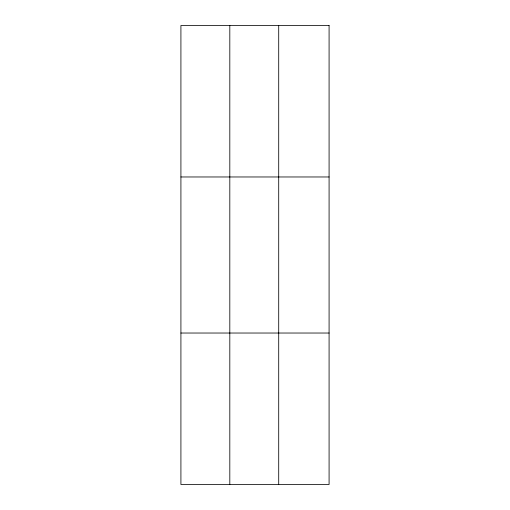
<?xml version="1.0" encoding="UTF-8"?>
<svg xmlns="http://www.w3.org/2000/svg" width="510" height="510" viewBox="0 0 510 510"><rect width="100%" height="100%" fill="white"/><g stroke="black" fill="none" stroke-linecap="round" stroke-linejoin="round"><path stroke-width="0.76" d="M229.812 484.5L229.812 25.5M278.709 484.5L278.709 25.5M180.916 176.97L329.084 176.97M180.916 333.03L329.084 333.03M329.084 25.5L329.084 484.5L180.916 484.5L180.916 25.5L329.084 25.5"/></g></svg>
